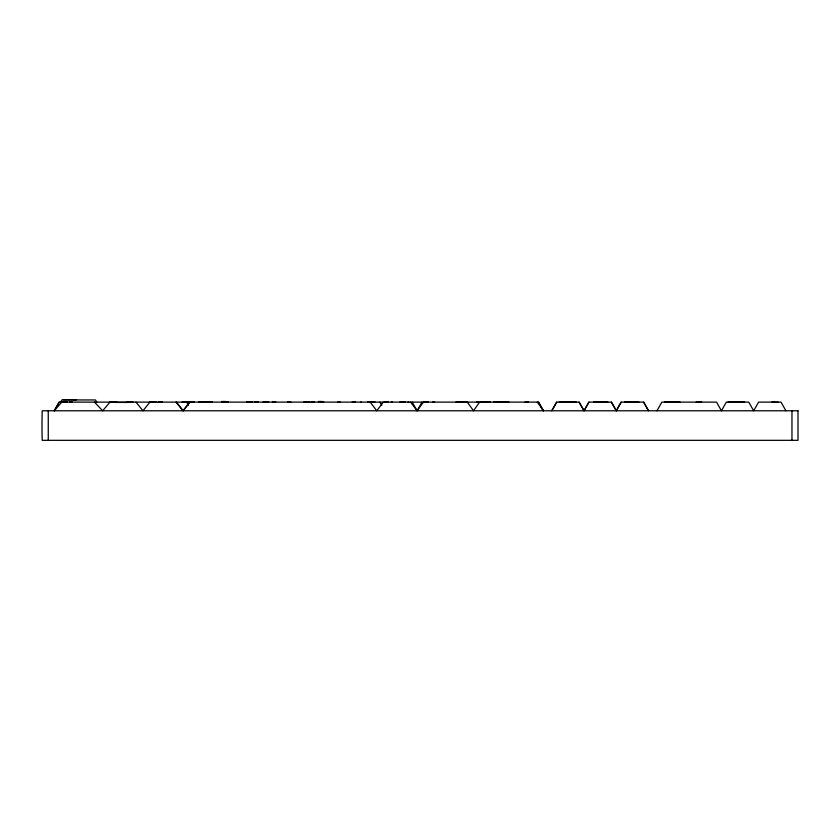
<?xml version="1.0" encoding="UTF-8"?>
<svg xmlns="http://www.w3.org/2000/svg" width="840" height="840" viewBox="0 0 840 840"><rect width="100%" height="100%" fill="white"/><g stroke="black" fill="none" stroke-linecap="round" stroke-linejoin="round"><path stroke-width="1.26" d="M61.782 402.119L54.296 410.781L59.136 402.119L538.545 402.119L543.385 410.781L537.306 402.119M621.201 402.119L616.287 410.781L611.436 402.119L588.882 402.119L584.031 410.781L579.127 402.119M54.296 410.781L59.21 402.119M422.006 402.119L417.092 410.781L410.571 402.119M556.7 402.119L551.786 410.781L556.626 402.119L579.191 402.119L584.031 410.781L588.945 402.119M656.933 410.781L661.847 402.119L716.52 402.119L721.434 410.781L726.348 402.119L748.766 402.119L753.679 410.781L758.594 402.119L781.022 402.119L785.925 410.781M60.617 402.119L61.898 399.945L95.477 399.945L96.758 402.119M479.608 402.119L473.529 410.781L467.093 401.825M423.455 402.119L417.092 410.781L412.188 402.119M383.303 402.119L376.782 410.781L370.156 402.119M189.861 402.119L183.288 410.781L176.358 402.119M189.651 402.119L182.952 410.781L176.148 402.119M149.877 402.119L142.978 410.781L135.954 402.119M109.988 402.119L102.669 410.781L94.427 402.119M63.221 399.672L73.615 399.672M76.598 399.672L74.036 399.945M67.483 401.793L60.858 402.098M69.731 401.825L72.387 402.098M109.567 401.793L116.76 401.793M156.051 401.793L149.919 402.077M162.215 401.793L158.161 402.119M188.601 401.793L182.112 402.077M190.984 401.793L192.371 401.793M192.738 401.793L194.197 401.793M198.713 401.793L205.359 401.793M212.321 401.793L206.304 402.119M222.968 401.793L228.459 401.793M246.687 401.814L252.609 401.814M254.867 401.793L258.185 401.793M268.769 401.793L263.088 402.119M272.423 401.793L275.751 401.793M287.606 401.793L290.881 402.119M320.429 401.793L323.736 401.793M352.254 401.793L355.562 401.793M367.752 401.793L374.945 401.793M384.794 401.793L388.07 401.793M405.552 401.793L399.808 402.119M424.305 401.793L428.117 401.793M459.365 401.825L455.973 402.098M460.572 401.793L463.848 401.793M476.774 401.825L478.202 401.825M487.106 401.825L480.512 402.098M487.589 401.825L490.423 402.119M496.062 401.825L493.5 402.098M497.165 401.825L499.37 401.825M499.821 401.825L502.667 402.098M503.15 401.825L505.838 402.098M506.111 401.825L508.956 402.098M528.36 401.793L525.053 402.119M559.335 401.793L573.248 402.119M573.51 401.846L576.345 402.119M593.544 401.793L596.537 401.793M596.715 401.825L604.275 402.119M605.01 401.825L607.856 402.098M624.803 401.793L639.062 402.119M664.503 401.793L680.001 402.119M701.6 401.793L696.182 402.119M741.279 401.793L736.481 402.119M744.419 401.793L742.518 402.119M772.044 401.793L775.394 402.119M643.692 402.119L648.533 410.781L643.619 402.119L621.127 402.119L616.287 410.781L611.373 402.119M115.489 402.433L130.158 402.433M379.932 402.119L381.78 405.363M188.286 405.363L186.596 401.793M538.545 402.119L543.385 410.781M791.962 410.781L791.962 440.328M778.113 402.119L776.696 402.119M736.187 402.119L728.081 402.119M467.586 402.098L464.678 402.119M434.616 402.119L432.611 402.119M408.86 402.077L407.915 402.077M392.532 402.119L391.219 402.119M361.421 402.119L360.675 402.119M340.263 402.119L337.722 402.119M322.266 402.119L322.266 401.478L318.433 401.478L318.433 402.119M314.601 402.077L311.084 402.077M309.582 402.119L303.671 402.119M225.519 402.119L225.519 401.478L221.686 401.478L221.686 402.119M133.192 402.119L126.546 402.119M48.258 410.781L48.258 440.328M798 410.781L42.231 410.781A18.165 0.546 -90 0 0 42.231 440.328L798 440.328L798 410.781"/></g></svg>
